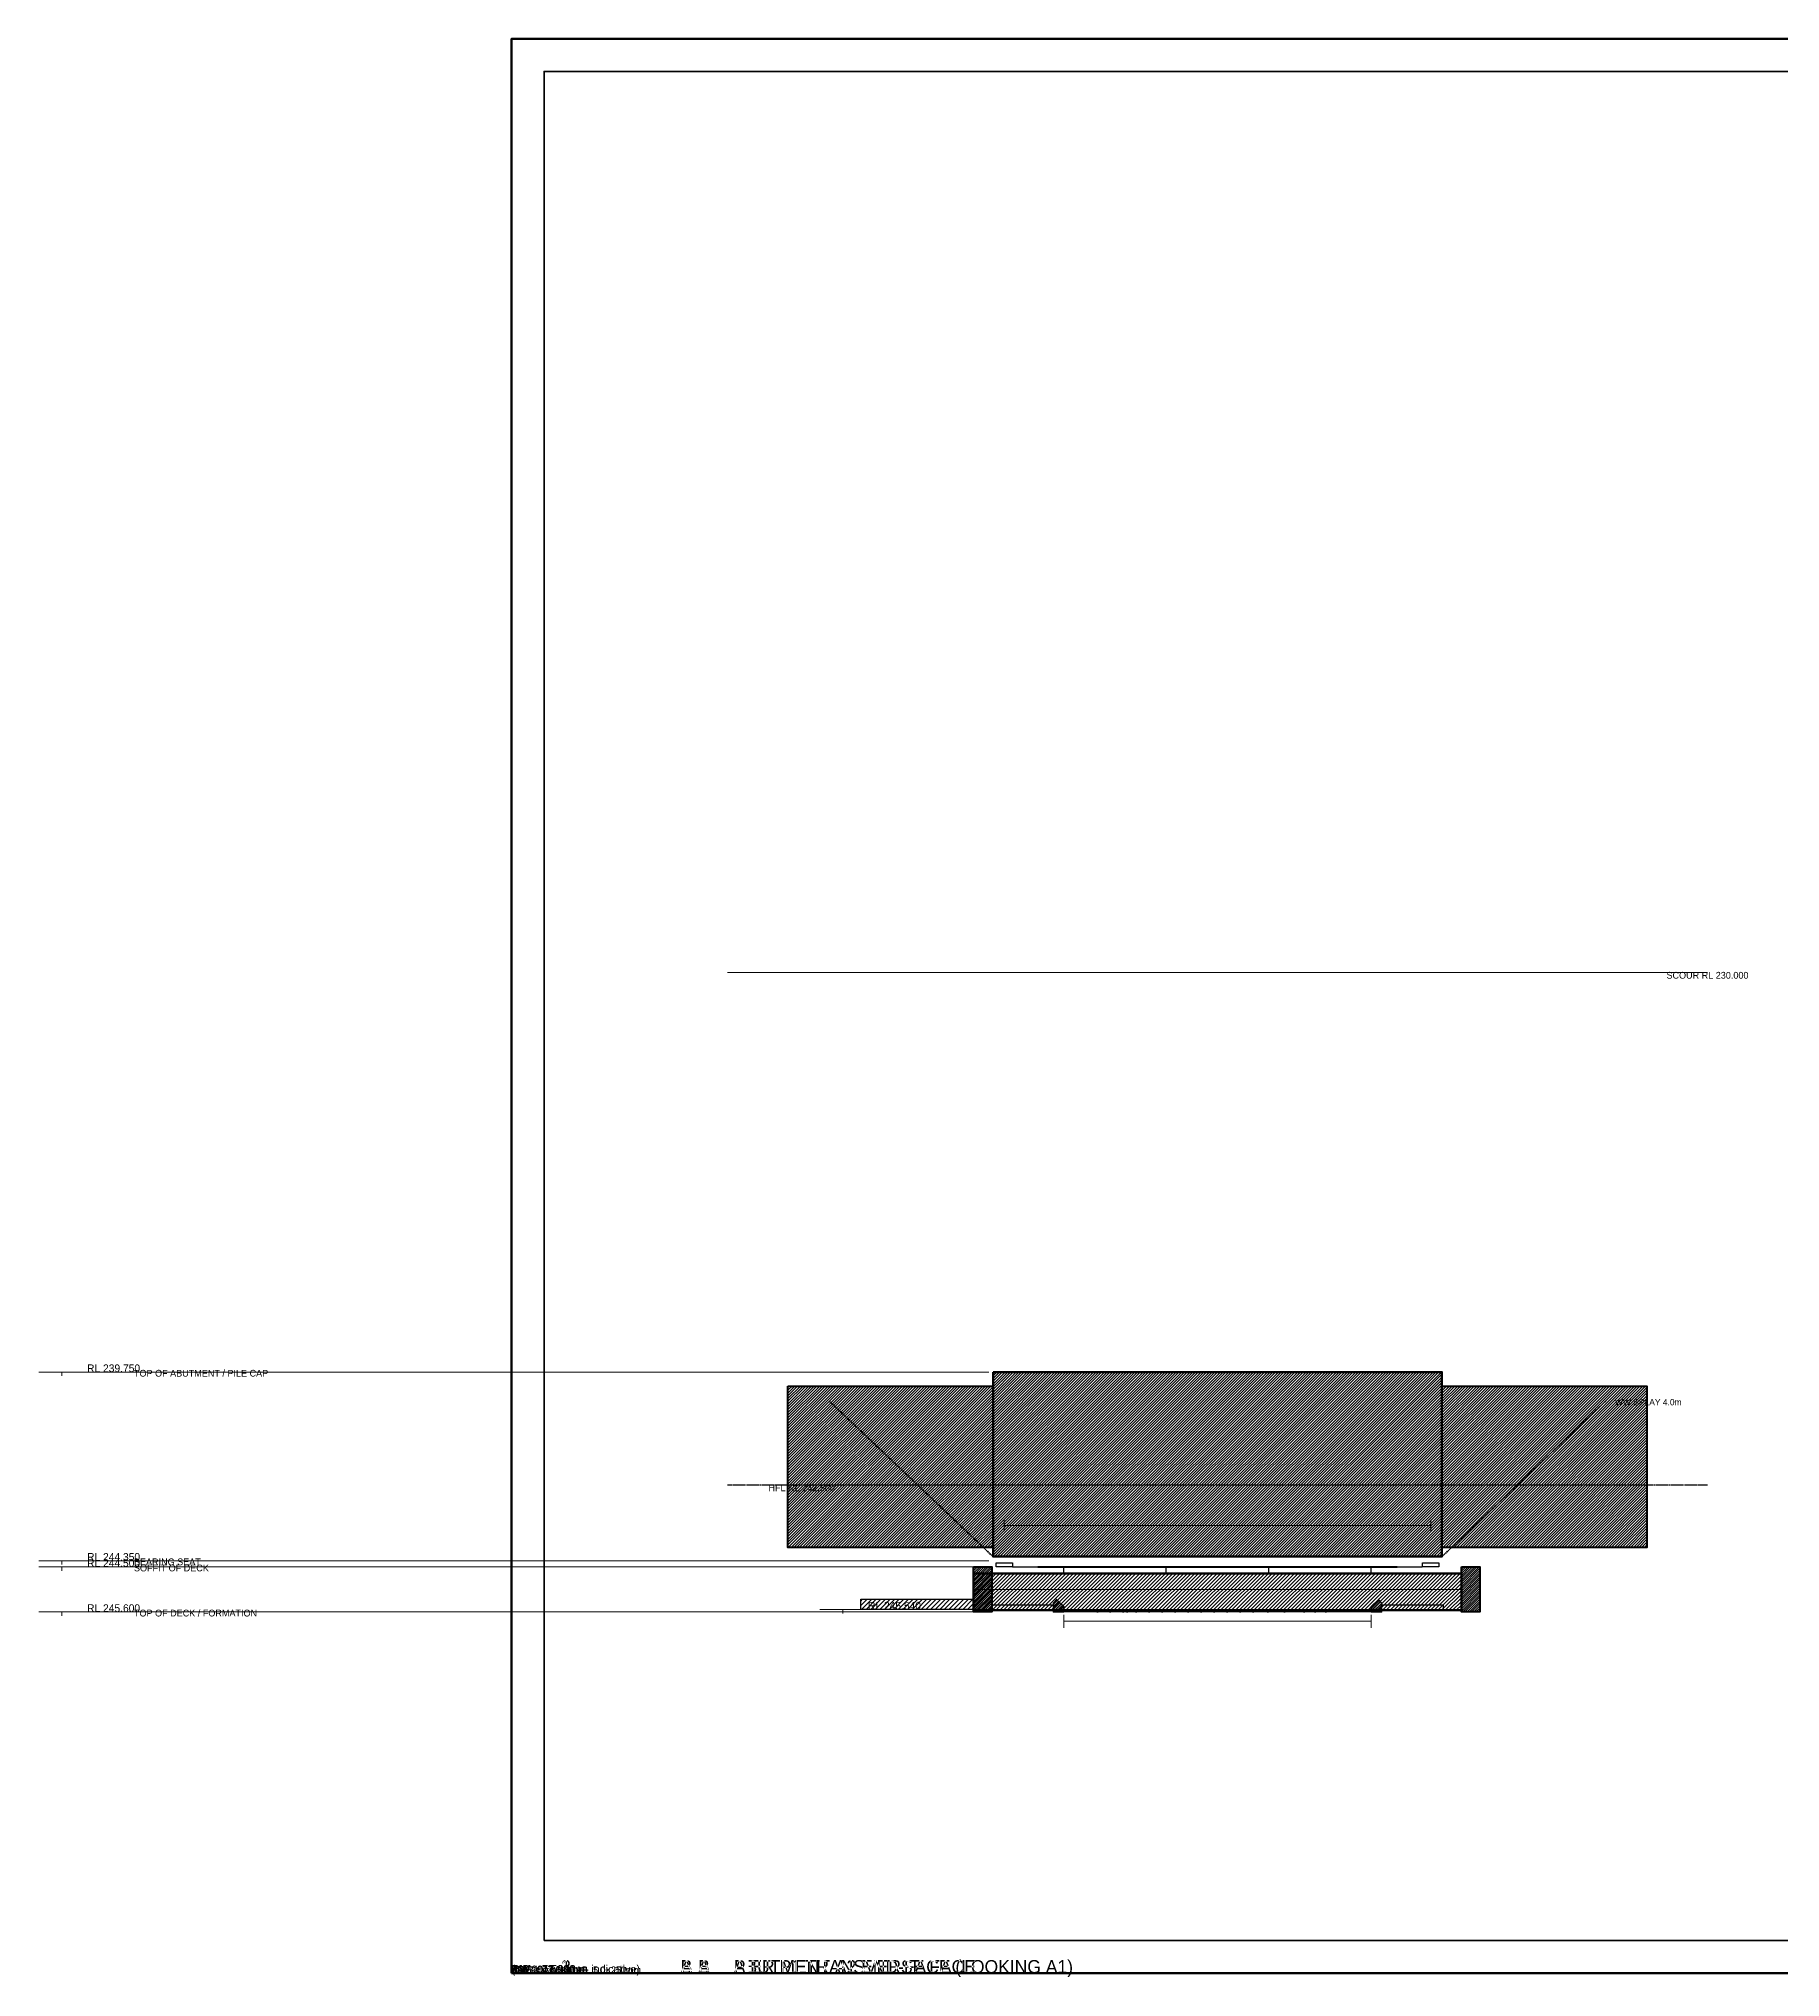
# Model space of a CAD drawing. Header units: metres. Extents: x -145 to 841, y -1 to 594.
# Drawn here: x -145 to 390, y -1 to 594 of the extents above; entities that cross this region are included whole.
import ezdxf

# ---------------------------------------------------------------- set-up
doc = ezdxf.new("R2010")
doc.units = ezdxf.units.M
for name, pattern in [('DASHED', [0.5, 0.375, -0.125]), ('DASHED2', [0.25, 0.1875, -0.0625]), ('HIDDEN', [0.25, 0.1875, -0.0625])]:
    doc.linetypes.add(name, pattern=pattern)
for name, color, linetype, lineweight in [('BORDER-INNER', 7, 'Continuous', 35), ('BORDER-OUTER', 7, 'Continuous', 70), ('CIVIL-HFL', 5, 'DASHED', 25), ('CIVIL-ROAD', 7, 'Continuous', 25), ('CIVIL-SCOUR', 1, 'DASHED2', 18), ('DIM-LEVEL', 3, 'Continuous', 18), ('DIM-LINEAR', 3, 'Continuous', 18), ('STRUC-HATCHING', 8, 'Continuous', 18), ('STRUC-HIDDEN', 8, 'HIDDEN', 25), ('SUB-ABUT', 3, 'Continuous', 35), ('SUB-BEARING', 5, 'Continuous', 25), ('SUPER-DECK', 2, 'Continuous', 50), ('SUPER-FOOTPATH', 7, 'Continuous', 25), ('SUPER-KERB', 7, 'Continuous', 25), ('SUPER-PARAPET', 2, 'Continuous', 35), ('SUPER-WEARING', 8, 'Continuous', 25), ('TEXT-GENERAL', 7, 'Continuous', 18), ('TEXT-HEADER', 7, 'Continuous', 25), ('TEXT-LEVEL', 5, 'Continuous', 18), ('TEXT-SPEC', 7, 'Continuous', 13)]:
    doc.layers.add(name, color=color, linetype=linetype, lineweight=lineweight)

msp = doc.modelspace()

# ---------------------------------------------------------------- hatches: boundary and pattern name
at = {"layer": 'STRUC-HATCHING'}
h = msp.add_hatch(dxfattribs=at)
h.set_pattern_fill('ANSI31', scale=0.1888554)
h.paths.add_polyline_path([(147.83, 184.58), (285.67, 184.58), (285.67, 127.92), (147.83, 127.92)])
h = msp.add_hatch(dxfattribs=at)
h.set_pattern_fill('ANSI31', scale=0.188855)
h.paths.add_polyline_path([(84.88, 180.27), (147.83, 180.27), (147.83, 130.75), (84.88, 130.75)])
h = msp.add_hatch(dxfattribs=at)
h.set_pattern_fill('ANSI31', scale=0.1888554)
h.paths.add_polyline_path([(285.67, 180.27), (348.62, 180.27), (348.62, 130.75), (285.67, 130.75)])
h = msp.add_hatch(dxfattribs=at)
h.set_pattern_fill('ANSI31', scale=0.151084)
h.paths.add_polyline_path([(141.84, 124.77), (147.5, 124.77), (147.5, 110.92), (141.84, 110.92)])
h = msp.add_hatch(dxfattribs=at)
h.set_pattern_fill('ANSI31', scale=0.251807)
h.paths.add_polyline_path([(141.84, 122.76), (291.66, 122.76), (291.66, 111.43), (141.84, 111.43)])
h = msp.add_hatch(dxfattribs=at)
h.set_pattern_fill('ANSI31', scale=0.1510843)
h.paths.add_polyline_path([(291.66, 124.77), (297.33, 124.77), (297.33, 110.92), (291.66, 110.92)])
h = msp.add_hatch(dxfattribs=at)
h.set_pattern_fill('ANSI31', scale=0.31476)
h.paths.add_polyline_path([(107.21, 114.82), (141.84, 114.82), (141.84, 111.68), (107.21, 111.68)])
h = msp.add_hatch(dxfattribs=at)
h.set_pattern_fill('ANSI31', scale=0.176265)
h.paths.add_polyline_path([(169.54, 110.92), (166.39, 110.92), (166.39, 113.69), (167.33, 114.8), (169.54, 112.58)])
h = msp.add_hatch(dxfattribs=at)
h.set_pattern_fill('ANSI31', scale=0.176265)
h.paths.add_polyline_path([(263.96, 110.92), (267.11, 110.92), (267.11, 113.69), (266.17, 114.8), (263.96, 112.58)])
at = {"layer": 'SUPER-WEARING'}
h = msp.add_hatch(dxfattribs=at)
h.set_pattern_fill('AR-SAND', scale=0.0503614)
h.paths.add_polyline_path([(169.54, 111.43), (263.96, 111.43), (263.96, 110.92), (169.54, 110.92)])

# ---------------------------------------------------------------- linework, layer by layer
at = {"layer": 'BORDER-INNER'}
msp.add_lwpolyline([(10, 10), (831, 10), (831, 584), (10, 584), (10, 10)], dxfattribs=at)
at = {"layer": 'BORDER-OUTER'}
msp.add_lwpolyline([(0, 0), (841, 0), (841, 594), (0, 594), (0, 0)], dxfattribs=at)
at = {"layer": 'CIVIL-HFL', "color": 5, "linetype": 'DASHED'}
msp.add_line((66.3, 149.95), (367.2, 149.95), dxfattribs=at)
at = {"layer": 'CIVIL-ROAD', "lineweight": 25}
msp.add_lwpolyline([(107.21, 114.82), (141.84, 114.82), (141.84, 111.68), (107.21, 111.68), (107.21, 114.82)], dxfattribs=at)
at = {"layer": 'CIVIL-SCOUR', "color": 1, "linetype": 'DASHED2'}
msp.add_line((66.3, 307.33), (367.2, 307.33), dxfattribs=at)
at = {"layer": 'DIM-LEVEL'}
for p, q in [((-145.16, 184.58), (-131.04, 184.58)), ((-138.1, 184.58), (-138.1, 183.4)), ((-145.16, 126.66), (-131.04, 126.66)), ((-138.1, 126.66), (-138.1, 125.48)), ((-145.16, 124.77), (-131.04, 124.77)), ((-138.1, 124.77), (-138.1, 123.59)), ((-145.16, 110.92), (-131.04, 110.92)), ((-138.1, 110.92), (-138.1, 109.74)), ((94.61, 111.68), (108.74, 111.68)), ((101.67, 111.68), (101.67, 110.5))]:
    msp.add_line(p, q, dxfattribs=at)
at = {"layer": 'DIM-LEVEL', "color": 5}
for p, q in [((-138.1, 184.58), (146.57, 184.58)), ((-138.1, 126.66), (146.57, 126.66)), ((-138.1, 124.77), (146.57, 124.77)), ((-138.1, 110.92), (146.57, 110.92))]:
    msp.add_line(p, q, dxfattribs=at)
at = {"layer": 'DIM-LINEAR'}
for p, q in [((151.28, 135.71), (151.28, 139.26)), ((151.28, 136.1), (151.28, 137.49)), ((151.28, 137.49), (282.22, 137.49)), ((282.22, 135.71), (282.22, 139.26)), ((282.22, 136.1), (282.22, 137.49)), ((141.84, 120.55), (141.84, 117.78)), ((141.84, 115.79), (141.84, 119.78)), ((291.66, 120.55), (291.66, 117.78)), ((291.66, 115.79), (291.66, 119.78)), ((141.84, 117.78), (291.66, 117.78)), ((169.54, 106.09), (169.54, 110.08)), ((169.54, 109.47), (169.54, 108.09)), ((169.54, 108.09), (263.96, 108.09)), ((263.96, 106.09), (263.96, 110.08)), ((263.96, 109.47), (263.96, 108.09))]:
    msp.add_line(p, q, dxfattribs=at)
at = {"layer": 'STRUC-HIDDEN', "color": 8, "linetype": 'HIDDEN'}
for p, q in [((153.8, 124.77), (279.7, 124.77)), ((169.54, 122.76), (169.54, 124.77)), ((201.01, 122.76), (201.01, 124.77)), ((232.49, 122.76), (232.49, 124.77)), ((263.96, 122.76), (263.96, 124.77))]:
    msp.add_line(p, q, dxfattribs=at)
at = {"layer": 'SUB-ABUT', "color": 3, "linetype": 'DASHED'}
for p, q in [((147.83, 127.92), (97.47, 175.76)), ((285.67, 127.92), (336.03, 175.76))]:
    msp.add_line(p, q, dxfattribs=at)
at = {"layer": 'SUB-ABUT', "lineweight": 40}
msp.add_line((161.61, 124.77), (271.89, 124.77), dxfattribs=at)
at = {"layer": 'SUB-ABUT', "lineweight": 50}
msp.add_lwpolyline([(147.83, 184.58), (285.67, 184.58), (285.67, 127.92), (147.83, 127.92), (147.83, 184.58)], dxfattribs=at)
at = {"layer": 'SUB-ABUT', "lineweight": 40}
for points in [[(84.88, 180.27), (147.83, 180.27), (147.83, 130.75), (84.88, 130.75), (84.88, 180.27)], [(285.67, 180.27), (348.62, 180.27), (348.62, 130.75), (285.67, 130.75), (285.67, 180.27)]]:
    msp.add_lwpolyline(points, dxfattribs=at)
at = {"layer": 'SUB-BEARING', "lineweight": 30}
for points in [[(148.76, 126.03), (153.8, 126.03), (153.8, 124.77), (148.76, 124.77), (148.76, 126.03)], [(279.7, 126.03), (284.74, 126.03), (284.74, 124.77), (279.7, 124.77), (279.7, 126.03)]]:
    msp.add_lwpolyline(points, dxfattribs=at)
at = {"layer": 'SUPER-DECK', "lineweight": 50}
msp.add_lwpolyline([(141.84, 122.76), (291.66, 122.76), (291.66, 111.43), (141.84, 111.43), (141.84, 122.76)], dxfattribs=at)
at = {"layer": 'SUPER-FOOTPATH', "lineweight": 25}
for points in [[(147.5, 113.12), (166.39, 113.12), (166.39, 111.43), (147.5, 111.43), (147.5, 113.12)], [(267.11, 113.12), (286, 113.12), (286, 111.43), (267.11, 111.43), (267.11, 113.12)]]:
    msp.add_lwpolyline(points, dxfattribs=at)
at = {"layer": 'SUPER-KERB', "lineweight": 35}
for points in [[(169.54, 110.92), (166.39, 110.92), (166.39, 113.69), (167.33, 114.8), (169.54, 112.58), (169.54, 110.92)], [(263.96, 110.92), (267.11, 110.92), (267.11, 113.69), (266.17, 114.8), (263.96, 112.58), (263.96, 110.92)]]:
    msp.add_lwpolyline(points, dxfattribs=at)
at = {"layer": 'SUPER-PARAPET', "lineweight": 40}
for points in [[(141.84, 124.77), (147.5, 124.77), (147.5, 110.92), (141.84, 110.92), (141.84, 124.77)], [(291.66, 124.77), (297.33, 124.77), (297.33, 110.92), (291.66, 110.92), (291.66, 124.77)]]:
    msp.add_lwpolyline(points, dxfattribs=at)
at = {"layer": 'SUPER-WEARING'}
msp.add_lwpolyline([(169.54, 111.43), (263.96, 111.43), (263.96, 110.92), (169.54, 110.92), (169.54, 111.43)], dxfattribs=at)

# ---------------------------------------------------------------- texts
at = {"layer": 'CIVIL-HFL', "color": 5}
msp.add_text('HFL RL 242.500', height=2.0774, dxfattribs=at).set_placement((78.89, 148.01))
at = {"layer": 'CIVIL-SCOUR', "color": 1}
msp.add_text('SCOUR RL 230.000', height=2.0774, dxfattribs=at).set_placement((354.61, 305.39))
at = {"layer": 'DIM-LINEAR'}
for s, height in [('OW = 11.900 m', 2.4929), ('CW = 7.500 m', 2.4929), ('CW = 7.500 m', 2.4929), ('BRG c/c 10.40 m', 2.2159), ('P-P = 11.900 m', 2.4929)]:
    msp.add_text(s, height=height, dxfattribs=at).set_placement((0, 0))
at = {"layer": 'TEXT-GENERAL'}
for s, height in [('APPROACH SLAB  5.0×250mm', 2.0774), ('4m', 2.354), ('0m', 2.354), ('8m', 2.354), ('2m', 2.354), ('6m', 2.354), ('1 : 200', 2.354)]:
    msp.add_text(s, height=height, dxfattribs=at).set_placement((0, 0))
at = {"layer": 'TEXT-GENERAL', "color": 3}
msp.add_text('RETURN WALL 5.0m', height=2.0774, dxfattribs=at).set_placement((0, 0))
msp.add_text('RETURN WALL 5.0m', height=2.0774, dxfattribs=at).set_placement((0, 0))
at = {"layer": 'TEXT-HEADER'}
for s in ['VIEW 1 — SECTION A-A  |  ABUTMENT A2 END-FACE (LOOKING A1)', 'VIEW 2 — SECTION B-B  |  PIER P1 TRANSVERSE FACE']:
    msp.add_text(s, height=4.0163, dxfattribs=at).set_placement((0, 0))
at = {"layer": 'TEXT-LEVEL'}
for s, height, p in [('RL 239.750', 2.354, (-130.33, 184.58)), ('TOP OF ABUTMENT / PILE CAP', 2.0774, (-115.94, 183.19)), ('RL 244.350', 2.354, (-130.33, 126.66)), ('RL 244.500', 2.354, (-130.33, 124.77)), ('SOFFIT OF DECK', 2.0774, (-115.94, 123.39)), ('BEARING SEAT', 2.0774, (-115.94, 125.27)), ('RL 245.600', 2.354, (-130.33, 110.92)), ('RL 245.540', 2.354, (109.44, 111.68)), ('TOP OF DECK / FORMATION', 2.0774, (-115.94, 109.54))]:
    msp.add_text(s, height=height, dxfattribs=at).set_placement(p)
at = {"layer": 'TEXT-SPEC', "color": 3}
for p in [(338.8, 174.38), (0, 0)]:
    msp.add_text('WW SPLAY 4.0m', height=1.9389, dxfattribs=at).set_placement(p)
at = {"layer": 'TEXT-SPEC', "color": 8}
msp.add_text('(Not to Scale — indicative)', height=2.4929, dxfattribs=at).set_placement((0, 0))

doc.saveas('drawing.dxf')
